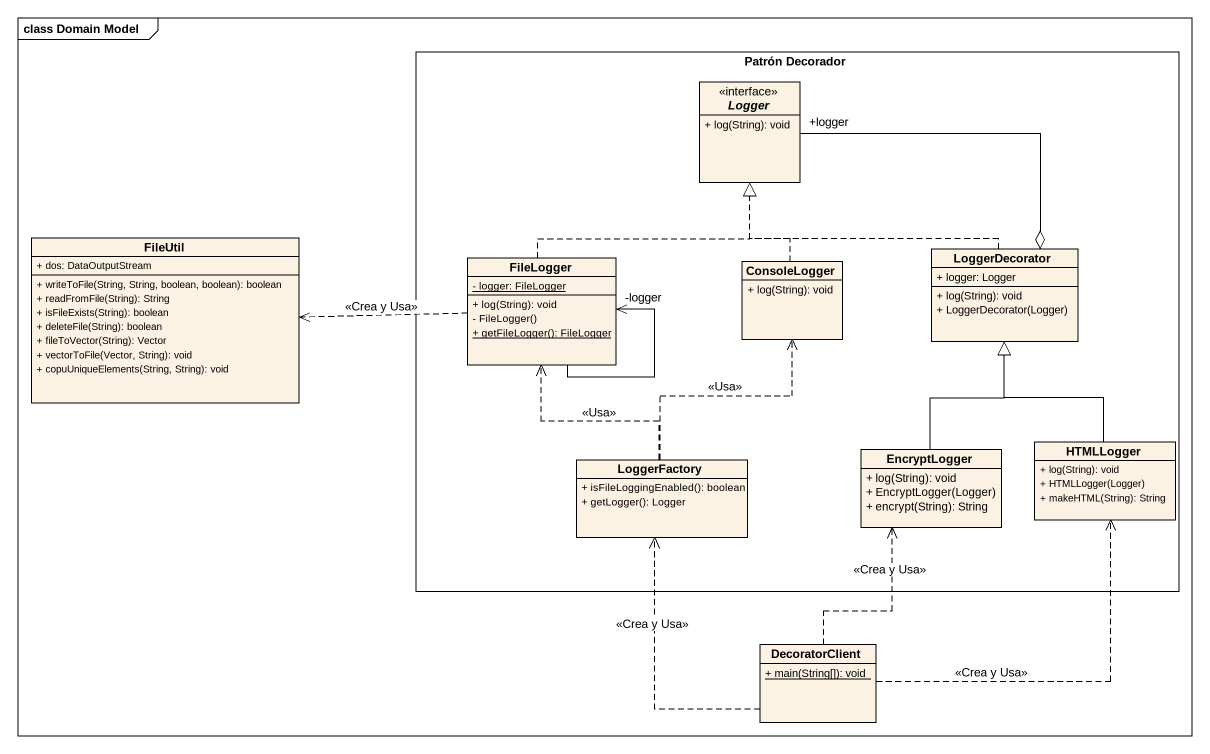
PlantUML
@startuml
mainframe class Domain Model
hide circle
hide empty members
skinparam classAttributeIconSize 0
rectangle "Patrón Decorador" as Patrón_Decorador {
  interface Logger {
    + log(String): void
  }
  class FileLogger {
    {static} - logger: FileLogger
    + log(String): void
    - FileLogger()
    {static} + getFileLogger(): FileLogger
  }
  class ConsoleLogger {
    + log(String): void
  }
  class LoggerDecorator {
    + logger: Logger
    + log(String): void
    + LoggerDecorator(Logger)
  }
  class HTMLLogger {
    + log(String): void
    + HTMLLogger(Logger)
    + makeHTML(String): String
  }
  class LoggerFactory {
    + isFileLoggingEnabled(): boolean
    + getLogger(): Logger
  }
  class EncryptLogger {
    + log(String): void
    + EncryptLogger(Logger)
    + encrypt(String): String
  }
}
class FileUtil {
  + dos: DataOutputStream
  + writeToFile(String, String, boolean, boolean): boolean
  + readFromFile(String): String
  + isFileExists(String): boolean
  + deleteFile(String): boolean
  + fileToVector(String): Vector
  + vectorToFile(Vector, String): void
  + copuUniqueElements(String, String): void
}
class DecoratorClient {
  {static} + main(String[]): void
}
Logger "+logger" --o LoggerDecorator
FileLogger .up.|> Logger
FileLogger .left.> FileUtil : <<Crea y Usa>>
FileLogger --> "-logger" FileLogger
ConsoleLogger .up.|> Logger
LoggerDecorator .up.|> Logger
HTMLLogger -up-|> LoggerDecorator
LoggerFactory .up.> FileLogger : <<Usa>>
LoggerFactory .up.> ConsoleLogger : <<Usa>>
EncryptLogger -up-|> LoggerDecorator
DecoratorClient .up.> HTMLLogger : <<Crea y Usa>>
DecoratorClient .up.> LoggerFactory : <<Crea y Usa>>
DecoratorClient .up.> EncryptLogger : <<Crea y Usa>>
@enduml
